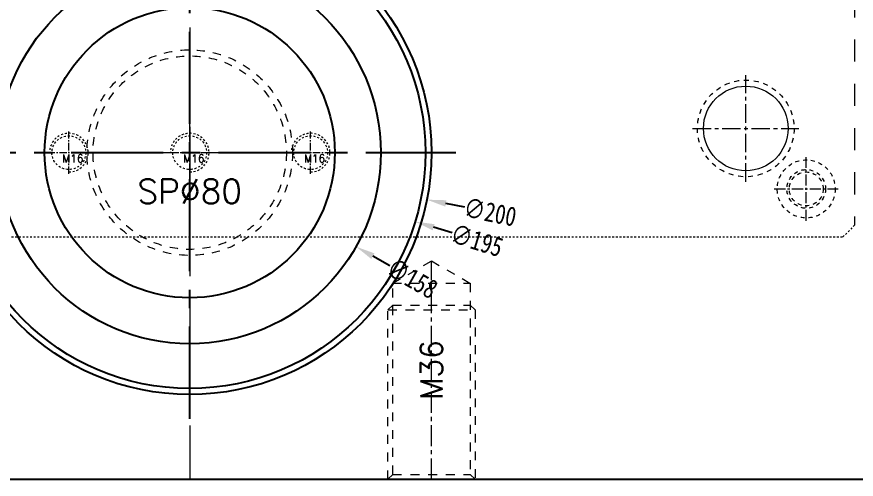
# Model space of a CAD drawing. Header units: millimetres. Extents: x -1265 to 1982, y -12197 to 1934.
# Drawn here: x -35.4 to 311.8, y -1626.4 to -1435.3 of the extents above; entities that cross this region are included whole.
import ezdxf
from ezdxf.enums import TextEntityAlignment as Align

# ---------------------------------------------------------------- set-up
doc = ezdxf.new("R2010")
doc.units = ezdxf.units.MM
doc.header["$LTSCALE"] = 16.335
doc.header["$PDMODE"] = 3
doc.header["$PDSIZE"] = 0.3125
doc.linetypes.add('CENTER', pattern=[0.6, 0.375, -0.075, 0.075, -0.075])
doc.linetypes.add('HIDDEN', pattern=[0.2, 0.1, -0.1])
doc.layers.get('0').update_dxf_attribs({"linetype": 'CONTINUOUS'})
doc.layers.get('Defpoints').update_dxf_attribs({"linetype": 'CONTINUOUS'})
for name, color, linetype, lineweight in [('moldbase', 7, 'CONTINUOUS', 20), ('screw', 33, 'CONTINUOUS', 13), ('sp', 193, 'CONTINUOUS', 9)]:
    doc.layers.add(name, color=color, linetype=linetype, lineweight=lineweight)
doc.styles.get("Standard").update_dxf_attribs({"font": 'txt', "width": 0.8})
doc.styles.add('TXT', font='txt.shx', dxfattribs={"bigfont": 'gbcbig.shx'})
doc.dimstyles.new('11', dxfattribs={"dimtxt": 8, "dimasz": 8, "dimexe": 0, "dimexo": 0, "dimgap": 0, "dimtad": 0, "dimdsep": 46, "dimtxsty": 'Standard', "dimcen": 0, "dimclrd": 4, "dimclre": 4, "dimclrt": 6, "dimazin": 0, "dimtp": 0.01, "dimtm": 0.01, "dimtfac": 1, "dimtofl": 0, "dimtmove": 0, "dimatfit": 3, "dimfxl": 0, "dimtolj": 1, "dimarcsym": 0})

# ---------------------------------------------------------------- blocks, each defined once
blk = doc.blocks.new('*D47')
at = {"color": 4, "lineweight": -2}
blk.add_line((149.94, -1513.98), (142.09, -1512.42), dxfattribs=at)
at = {"color": 4}
blk.add_solid([(142.35, -1511.11), (141.84, -1513.73), (134.25, -1510.87)], dxfattribs=at)
at = {"layer": 'Defpoints', "color": 0}
for p in [(-61.94, -1472), (134.25, -1510.87)]:
    blk.add_point(p, dxfattribs=at)
at = {"color": 6, "insert": (160.41, -1516.05), "char_height": 8, "attachment_point": 5, "rotation": 348.7942}
blk.add_mtext('\\A1;∅200', dxfattribs=at)
blk = doc.blocks.new('*D78')
at = {"color": 4, "lineweight": -2}
blk.add_line((118.87, -1538.16), (111.9, -1534.22), dxfattribs=at)
at = {"color": 4}
blk.add_solid([(112.56, -1533.06), (111.25, -1535.38), (104.94, -1530.29)], dxfattribs=at)
at = {"layer": 'Defpoints', "color": 0}
for p in [(-32.63, -1452.58), (104.94, -1530.29)]:
    blk.add_point(p, dxfattribs=at)
at = {"color": 6, "insert": (128.16, -1543.4), "char_height": 8, "attachment_point": 5, "rotation": 330.5388}
blk.add_mtext('\\A1;∅158', dxfattribs=at)
blk = doc.blocks.new('2')
at = {"layer": 'moldbase', "color": 1, "linetype": 'CENTER', "ltscale": 1.243955}
for p, q in [((266.15, -1503.43), (266.15, -1459.43)), ((244.15, -1481.43), (288.15, -1481.43))]:
    blk.add_line(p, q, dxfattribs=at)
at = {"layer": 'moldbase', "color": 1, "linetype": 'CENTER', "ltscale": 0.746373}
for p, q in [((291.15, -1519.63), (291.15, -1493.23)), ((277.95, -1506.43), (304.35, -1506.43))]:
    blk.add_line(p, q, dxfattribs=at)
at = {"layer": 'moldbase', "color": 8, "linetype": 'HIDDEN', "ltscale": 1.243955}
blk.add_circle((266.15, -1481.43), 20, dxfattribs=at)
at = {"layer": 'moldbase'}
blk.add_circle((266.15, -1481.43), 17.5, dxfattribs=at)
at = {"layer": 'moldbase', "color": 8, "linetype": 'HIDDEN', "ltscale": 0.995164}
for radius in [12, 8, 7]:
    blk.add_circle((291.15, -1506.43), radius, dxfattribs=at)
blk = doc.blocks.new('*D379')
at = {"color": 4, "lineweight": -2}
blk.add_line((144.69, -1524.62), (137.04, -1522.28), dxfattribs=at)
at = {"color": 4}
blk.add_solid([(137.43, -1521), (136.65, -1523.55), (129.39, -1519.94)], dxfattribs=at)
at = {"layer": 'Defpoints', "color": 0}
for p in [(-57.09, -1462.93), (129.39, -1519.94)]:
    blk.add_point(p, dxfattribs=at)
at = {"color": 6, "insert": (154.89, -1527.74), "char_height": 8, "attachment_point": 5, "rotation": 343.0001}
blk.add_mtext('\\A1;∅195', dxfattribs=at)
blk = doc.blocks.new('sp_80_th', base_point=(2819.12, -1039.66))
at = {"layer": 'sp', "color": 1, "linetype": 'CENTER', "ltscale": 2.643404}
for p, q in [((2819.12, -1086.41), (2819.12, -992.91)), ((2772.37, -1039.66), (2865.87, -1039.66))]:
    blk.add_line(p, q, dxfattribs=at)
at = {"layer": 'sp', "color": 193, "linetype": 'HIDDEN', "ltscale": 2.073258}
for radius in [42.5, 40]:
    blk.add_circle((2819.12, -1039.66), radius, dxfattribs=at)
at = {"layer": 'sp', "color": 6, "style": 'TXT'}
blk.add_text('SP%%c80', height=10, dxfattribs=at).set_placement((2819.12, -1055.66), align=Align.MIDDLE)
blk = doc.blocks.new('screw_m16_g')
at = {"layer": 'screw', "color": 1, "linetype": 'CENTER', "ltscale": 0.497582}
for p, q in [((0, -8.8), (0, 8.8)), ((-8.8, 0), (8.8, 0))]:
    blk.add_line(p, q, dxfattribs=at)
at = {"layer": 'screw', "color": 33, "linetype": 'HIDDEN', "ltscale": 0.497582}
blk.add_circle((0, 0), 7, dxfattribs=at)
at = {"layer": 'screw', "color": 92, "linetype": 'HIDDEN', "ltscale": 0.497582}
blk.add_arc((0, 0), 8, 270, 180, dxfattribs=at)
at = {"layer": 'screw', "color": 6, "style": 'TXT'}
blk.add_text('M16', height=3.2, dxfattribs=at).set_placement((-2.72, -4))

msp = doc.modelspace()

# ---------------------------------------------------------------- linework, layer by layer
at = {"color": 1, "linetype": 'CENTER', "ltscale": 6.219773}
for p, q in [((36.154, -1601.434), (36.154, -1381.434)), ((-73.846, -1491.434), (146.154, -1491.434))]:
    msp.add_line(p, q, dxfattribs=at)
msp.add_line((-303.846, -1626.434), (376.154, -1626.434))
for radius in [100, 97.5, 79, 60]:
    msp.add_circle((36.154, -1491.434), radius)
at = {"layer": 'moldbase', "color": 1, "linetype": 'CENTER', "ltscale": 5.597796}
msp.add_line((36.154, -726.434), (36.154, -1626.434), dxfattribs=at)
at = {"layer": 'moldbase', "color": 8, "linetype": 'HIDDEN', "ltscale": 5.597796}
msp.add_line((311.154, -731.434), (311.154, -1521.434), dxfattribs=at)
at = {"layer": 'moldbase', "color": 8, "linetype": 'HIDDEN', "ltscale": 0.466483}
for p, q in [((311.154, -1521.434), (306.154, -1526.434)), ((306.154, -1526.434), (-233.846, -1526.434))]:
    msp.add_line(p, q, dxfattribs=at)
at = {"layer": 'screw', "color": 8, "linetype": 'HIDDEN', "ltscale": 2.239118}
for p, q in [((120.154, -1545.434), (136.154, -1536.196)), ((136.154, -1536.196), (152.154, -1545.434)), ((120.154, -1624.434), (120.154, -1545.434)), ((120.154, -1545.434), (152.154, -1545.434)), ((152.154, -1545.434), (152.154, -1624.434)), ((118.154, -1626.434), (120.154, -1624.434)), ((120.154, -1624.434), (152.154, -1624.434)), ((152.154, -1624.434), (154.154, -1626.434))]:
    msp.add_line(p, q, dxfattribs=at)
at = {"layer": 'screw', "color": 1, "linetype": 'CENTER', "ltscale": 1.399449}
msp.add_line((136.154, -1626.434), (136.154, -1536.196), dxfattribs=at)
at = {"layer": 'screw', "color": 92, "linetype": 'HIDDEN', "ltscale": 2.239118}
for p, q in [((118.154, -1556.434), (120.154, -1554.434)), ((120.154, -1554.434), (152.154, -1554.434)), ((152.154, -1554.434), (154.154, -1556.434)), ((118.154, -1626.434), (118.154, -1556.434)), ((118.154, -1556.434), (154.154, -1556.434)), ((154.154, -1556.434), (154.154, -1626.434))]:
    msp.add_line(p, q, dxfattribs=at)

# ---------------------------------------------------------------- block references
msp.add_blockref('2', (0, 0))
at = {"layer": 'screw'}
for p in [(-13.846, -1491.434), (36.154, -1491.434), (86.154, -1491.434)]:
    msp.add_blockref('screw_m16_g', p, dxfattribs=at)
at = {"layer": 'sp'}
msp.add_blockref('sp_80_th', (36.154, -1491.434), dxfattribs=at)

# ---------------------------------------------------------------- texts
at = {"layer": 'screw', "color": 6, "linetype": 'HIDDEN', "ltscale": 2.239118, "style": 'TXT'}
msp.add_text('M36', height=9, rotation=90, dxfattribs=at).set_placement((136.154, -1581.315), align=Align.MIDDLE)

# ---------------------------------------------------------------- dimensions: what is measured, and where the dimension line sits
for p1, p2, picture, middle in [((-32.631, -1452.579), (104.938, -1530.289), '*D78', (128.156, -1543.404)), ((-61.94, -1472), (134.247, -1510.867), '*D47', (160.406, -1516.049))]:
    dim = msp.add_diameter_dim_2p(p1=p1, p2=p2, dimstyle='11')
    dim.commit()
    dim.dimension.update_dxf_attribs({"geometry": picture, "text_midpoint": middle})
dim = msp.add_diameter_dim_2p(p1=(-57.086, -1462.928), p2=(129.393, -1519.94), dimstyle='11', override={"dimfxl": 1.25, "dimarcsym": 1})
dim.commit()
dim.dimension.update_dxf_attribs({"geometry": '*D379', "text_midpoint": (154.895, -1527.736)})

doc.saveas('drawing.dxf')
